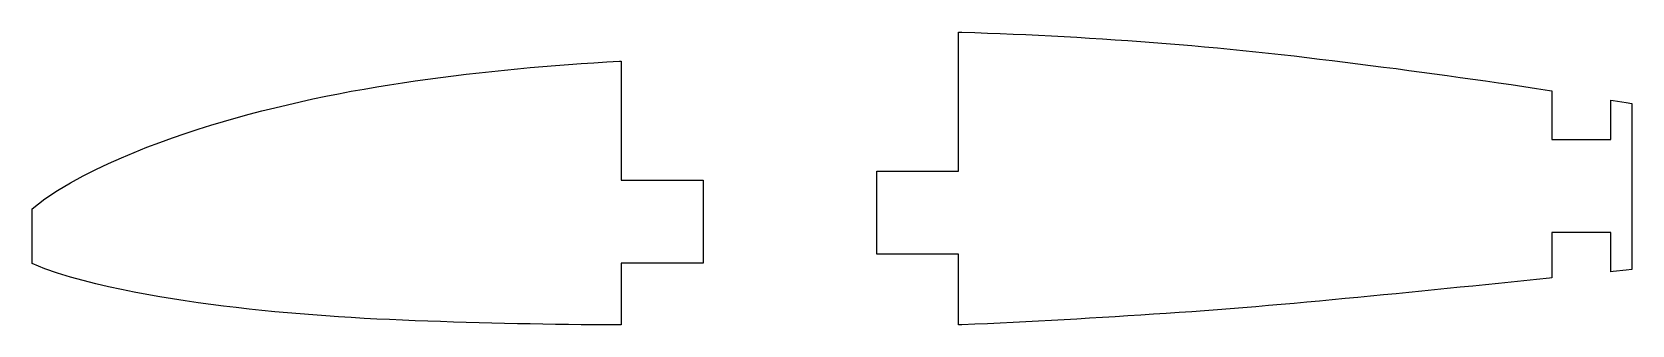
# Model space of a CAD drawing. Header units: millimetres. Extents: x 10 to 199, y 12 to 47.
import ezdxf

# ---------------------------------------------------------------- set-up
doc = ezdxf.new("R2010")
doc.units = ezdxf.units.MM

msp = doc.modelspace()

# ---------------------------------------------------------------- linework, layer by layer
for points in [[(121.61, 46.58), (123.12, 46.52), (124.63, 46.47), (126.14, 46.4), (127.65, 46.34), (129.17, 46.27), (130.68, 46.19), (132.19, 46.11), (133.7, 46.02), (135.21, 45.93), (136.73, 45.83), (138.24, 45.73), (139.75, 45.63), (141.26, 45.52), (142.77, 45.4), (144.29, 45.29), (145.8, 45.16), (147.31, 45.03), (148.82, 44.9), (150.33, 44.76), (151.85, 44.61), (153.36, 44.46), (154.87, 44.31), (156.38, 44.15), (157.89, 43.98), (159.41, 43.81), (160.92, 43.63), (162.43, 43.45), (163.94, 43.27), (165.45, 43.08), (166.97, 42.89), (168.48, 42.7), (169.99, 42.5), (171.5, 42.31), (173.01, 42.11), (174.53, 41.9), (176.04, 41.7), (177.55, 41.49), (179.06, 41.28), (180.57, 41.07), (182.09, 40.86), (183.6, 40.64), (185.11, 40.42), (186.62, 40.2), (188.13, 39.97), (189.65, 39.74), (189.94, 39.7), (189.94, 33.95), (196.93, 33.95), (196.93, 38.59), (197.21, 38.55), (198.72, 38.3), (199.42, 38.18), (199.42, 18.54), (198.72, 18.46), (197.21, 18.31), (196.93, 18.28), (196.93, 22.93), (189.94, 22.93), (189.94, 17.56), (189.65, 17.53), (188.13, 17.38), (186.62, 17.22), (185.11, 17.06), (183.6, 16.91), (182.09, 16.75), (180.57, 16.6), (179.06, 16.45), (177.55, 16.3), (176.04, 16.15), (174.53, 16), (173.01, 15.85), (171.5, 15.7), (169.99, 15.55), (168.48, 15.4), (166.97, 15.26), (165.45, 15.11), (163.94, 14.97), (162.43, 14.83), (160.92, 14.69), (159.41, 14.55), (157.89, 14.42), (156.38, 14.29), (154.87, 14.16), (153.36, 14.03), (151.85, 13.91), (150.33, 13.79), (148.82, 13.68), (147.31, 13.57), (145.8, 13.47), (144.29, 13.36), (142.77, 13.26), (141.26, 13.16), (139.75, 13.06), (138.24, 12.97), (136.73, 12.88), (135.21, 12.79), (133.7, 12.7), (132.19, 12.62), (130.68, 12.53), (129.17, 12.45), (127.65, 12.37), (126.14, 12.3), (124.63, 12.22), (123.12, 12.15), (121.61, 12.08), (120.09, 12.02), (119.7, 12), (119.7, 20.37), (110, 20.37), (110, 30.17), (119.7, 30.17), (119.7, 46.64), (120.09, 46.63)], [(78.04, 12.01), (76.53, 12.02), (75.02, 12.03), (73.5, 12.05), (71.99, 12.07), (70.48, 12.09), (68.97, 12.12), (67.46, 12.14), (65.94, 12.17), (64.43, 12.21), (62.92, 12.25), (61.41, 12.29), (59.9, 12.34), (58.38, 12.39), (56.87, 12.44), (55.36, 12.49), (53.85, 12.56), (52.34, 12.63), (50.82, 12.7), (49.31, 12.78), (47.8, 12.87), (46.29, 12.97), (44.78, 13.07), (43.26, 13.18), (41.75, 13.3), (40.24, 13.43), (38.73, 13.57), (37.22, 13.71), (35.7, 13.87), (34.19, 14.05), (32.68, 14.23), (31.17, 14.42), (29.66, 14.63), (28.14, 14.85), (26.63, 15.08), (25.12, 15.34), (23.61, 15.6), (22.1, 15.89), (20.58, 16.19), (19.07, 16.52), (17.56, 16.87), (16.05, 17.25), (14.54, 17.66), (13.02, 18.12), (11.51, 18.64), (10, 19.27), (10, 25.74), (11.51, 26.9), (13.02, 27.92), (14.54, 28.82), (16.05, 29.64), (17.56, 30.4), (19.07, 31.11), (20.58, 31.78), (22.1, 32.41), (23.61, 33.01), (25.12, 33.58), (26.63, 34.12), (28.14, 34.64), (29.66, 35.14), (31.17, 35.61), (32.68, 36.06), (34.19, 36.49), (35.7, 36.91), (37.22, 37.31), (38.73, 37.69), (40.24, 38.05), (41.75, 38.4), (43.26, 38.73), (44.78, 39.04), (46.29, 39.34), (47.8, 39.63), (49.31, 39.9), (50.82, 40.16), (52.34, 40.41), (53.85, 40.64), (55.36, 40.87), (56.87, 41.08), (58.38, 41.28), (59.9, 41.47), (61.41, 41.66), (62.92, 41.83), (64.43, 41.99), (65.94, 42.14), (67.46, 42.29), (68.97, 42.43), (70.48, 42.56), (71.99, 42.68), (73.5, 42.8), (75.02, 42.91), (76.53, 43.01), (78.04, 43.11), (79.55, 43.2), (79.74, 43.21), (79.74, 29.11), (89.44, 29.11), (89.44, 19.31), (79.74, 19.31), (79.74, 12), (79.55, 12)]]:
    msp.add_lwpolyline(points, close=True)

doc.saveas('drawing.dxf')
